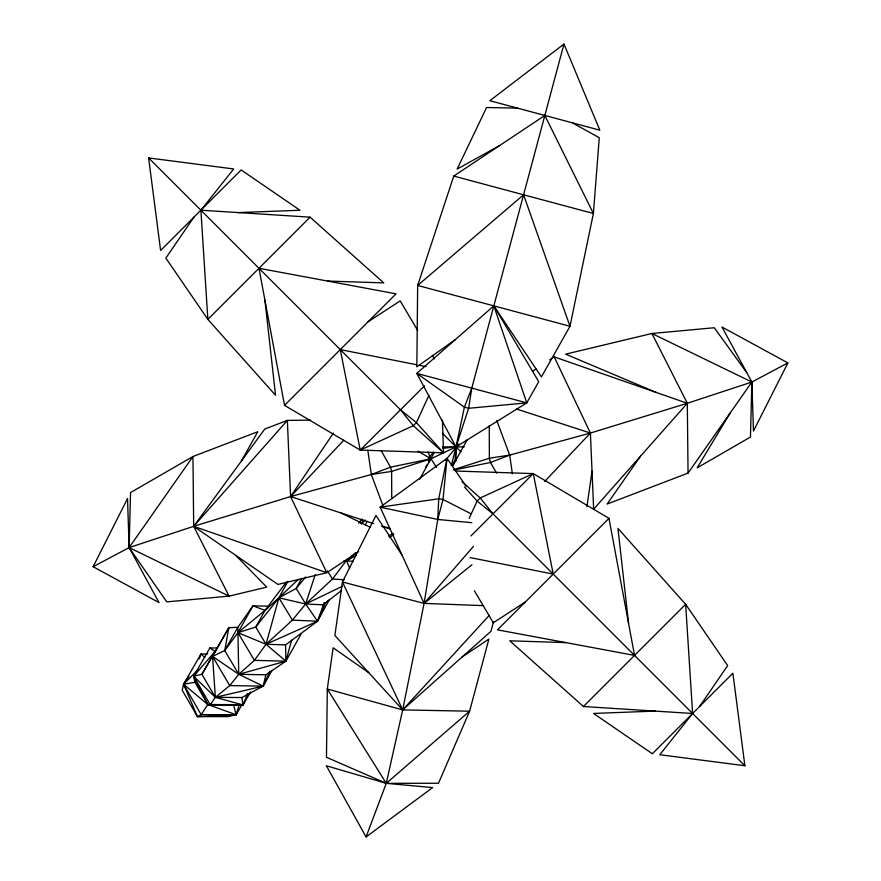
<?xml version="1.0" encoding="UTF-8"?>
<svg xmlns="http://www.w3.org/2000/svg" width="881" height="881" viewBox="0 0 881 881"><rect width="100%" height="100%" fill="white"/><g stroke="black" fill="none" stroke-linecap="round" stroke-linejoin="round"><path stroke-width="1.32" d="M656.29 392.474L565.646 354.151L651.918 333.481L751.867 382.035L753.475 431.062L787.878 362.906L721.991 327.027L751.867 382.035L750.458 437.042L697.19 467.822L730.052 413.167M366.078 836.95L432.659 787.57L386.263 783.341L326.377 765.765L366.078 836.95L386.263 783.341L402.683 709.899L424.08 603.397L437.747 519.449L438.716 498.811L447.008 458.329L466.192 486.422M452.493 465.95L455.003 461.06L456.028 446.898L464.408 407.154L471.776 388.136L563.972 44.05L489.836 100.709L599.84 130.19L563.972 44.05M586.922 506.663L592.032 471.137M471.776 388.136L468.637 408.288L456.028 446.898L451.325 465.52M271.987 670.595L263.177 686.134L238.74 674.306L224.743 650.552L228.84 627.701L237.859 627.327L252.979 605.809L269.41 606.238M216.715 647.998L209.876 647.953L193.655 676.256L215.349 697.345L241.857 697.543L263.177 686.134L265.864 674.802L285.896 661.179L300.928 634.309M470.652 513.59L443.022 499.483L438.716 498.811L380.151 507.148L437.747 519.449L443.022 499.483L447.008 458.329L380.151 507.148L424.08 603.397L482.689 605.61M493.437 622.041L490.959 631.303L402.683 709.899L327.303 689.019L333.128 647.788L368.776 672.699M207.718 653.988L200.978 653.966L183.545 684.251L207.817 704.547L210.251 704.767L215.349 697.345L229.754 685.605L238.74 674.306L285.896 661.179L291.633 640.08M236.901 712.156L236.174 714.733L227.882 716.627L197.443 716.627L182.224 690.264L183.545 684.251L188.952 676.344M239.379 704.415L236.174 714.733L197.443 716.627L183.545 684.251L197.994 669.769M315.244 574.588L305.652 603.981L292.404 620.136L266.018 644.286L254.411 660.354L238.74 674.306L212.574 656.4L228.84 627.701L201.936 674.295L193.655 676.256L194.899 682.257L207.817 704.547L236.174 714.733L242.209 704.249M456.028 460.587L456.028 446.898L416.768 373.39L493.823 305.861L541.419 376.914L569.985 326.267L593.398 213.499L544.843 115.455L453.759 176.079L417.66 285.455L416.834 366.848L455.29 339.625M250.49 692.003L243.057 704.976L215.349 697.345L212.574 656.4L224.743 650.552L237.859 627.327L237.947 632.668L266.018 644.286L285.576 644.859L317.534 621.215L324.263 602.571M199.216 658.933L200.978 653.966L204.777 657.479M209.876 647.953L215.019 651.444L193.655 676.256L210.251 704.767L243.057 704.976L247.506 693.622M286.391 582.055L265.016 610.401L255.732 627.052L266.018 644.286L317.534 621.215L325.607 602.615M215.019 651.444L201.936 674.295L215.349 697.345L263.177 686.134L269.96 671.322M428.86 395.459L416.394 422.605L413.299 425.71L360.241 450.081L284.519 405.348L258.97 268.276L396.032 293.836L284.519 405.348M469.177 518.347L477.106 501.08L480.211 497.974L533.269 473.604L608.98 518.336L634.54 655.409L497.468 629.849L608.98 518.336M93.122 566.714L127.525 498.558L129.133 547.586L159.009 602.593L93.122 566.714L129.133 547.586L193.688 526.331L290.587 496.565L371.319 474.518L390.536 467.161L431.018 458.77L456.028 446.898L526.783 402.87L538.72 381.704L493.823 305.861L526.783 402.87L468.637 408.288L464.408 407.154L416.768 373.39L526.783 402.87M434.157 452.658L419.73 479.165M224.743 650.552L237.947 632.668L265.016 610.401L278.892 597.814L305.652 603.981L332.456 579.037L347.907 558.488M365.252 524.944L367.113 521.354M301.698 578.343L296.203 588.453L278.892 597.814L255.732 627.052L237.947 632.668L238.74 674.306L265.864 674.802M287.922 581.317L278.892 597.814L266.018 644.286L285.896 661.179L285.576 644.859M298.318 579.379L278.892 597.814L292.404 620.136L317.534 621.215L329.153 600.005L327.071 601.712M452.636 466.049L467.238 439.663M241.46 460.95L257.792 431.712L192.95 456.512L130.542 492.578L129.133 547.586L166.751 601.877L229.082 596.14L266.712 587.12L235.811 555.382M425.809 466.743L427.296 464.463M428.783 462.184L431.018 458.77L417.968 451.193M358.545 551.638L326.785 572.727L290.587 496.565L333.381 433.1M193.93 217.155L165.837 258.089L207.861 319.385L275.555 395.294L264.917 300.223M699.58 706.529L727.662 665.596L685.649 604.3L617.955 528.391L628.582 623.462M640.476 456.259L607.141 504.053L688.05 473.108L751.867 382.035L787.878 362.906M358.732 523.27L362.091 518.997M445.368 460.4L458.935 444.002M327.501 281.061L383.742 282.878L310.079 217.167L207.861 319.385L200.89 210.196L233.696 168.965L148.614 157.93L160.617 250.468L241.152 169.934L299.981 210.251L238.211 212.585M566.009 642.623L509.758 640.806L583.431 706.518L685.649 604.3L692.62 713.489L659.803 754.72L744.885 765.754L732.882 673.216L652.347 753.751L593.519 713.434L655.288 711.099M428.375 458.439L433.485 452.14M305.652 576.978L296.203 588.453L305.652 603.981L317.534 621.215M361.518 524.14L364.954 519.955M428.375 461.897L431.018 458.77L436.602 467.558M196.276 673.227L193.655 676.256L207.817 704.547L201.143 714.645L197.443 716.627M462.007 657.083L488.889 639.066L469.606 711.198L402.683 709.899L334.868 635.498L342.434 581.978L424.08 603.397L473.427 546.396M429.212 460.796L431.018 458.77L391.627 471.39L371.319 474.518L367.829 450.367M489.373 615.246L402.683 709.899L342.434 581.978L375.967 515.451L402.121 555.272M360.814 523.479L363.545 520.506M373.676 523.611L290.587 496.565L343.777 440.258M544.689 481.455L590.413 433.056L687.312 403.289L751.867 382.035M416.647 364.756L340.275 349.592L360.241 450.081L424.477 385.845M470.95 535.923L533.269 473.604L553.224 574.093L470.146 557.596M344.031 560.723L346.674 560.889L355.517 552.673M452.922 462.855L455.003 461.06M424.08 603.397L471.996 564.721M389.534 537.619L393.807 534.304M341.498 590.501L323.041 604.818L305.652 603.981L342.302 586.294M532.531 371.286L535.956 369.018M549.656 359.922L554.215 356.893L687.312 403.289L688.05 473.108M368.148 321.708L400.205 300.906L417.693 330.496M525.351 601.976L493.294 622.779L474.407 590.821M349.614 568.201L346.674 560.889L355.968 555.371M388.51 536.077L393.157 533.324M499.307 145.772L457.118 169.086L486.576 107.526L517.334 108.088M554.215 356.893L590.413 433.056L509.681 455.103L490.464 462.459L453.891 470.036M453.792 469.628L489.373 458.23L509.681 455.103L512.39 473.879M194.899 682.257L183.545 684.251L201.143 714.645L236.174 714.733L233.465 704.635L207.817 704.547L243.057 704.976L241.857 697.543M442.703 448.297L456.028 446.898M310.619 420.127L287.36 420.402L264.774 429.036L193.688 526.331L229.082 596.14L129.133 547.586L192.95 456.512L193.688 526.331L277.933 584.433L326.785 572.727L193.688 526.331L287.36 420.402L290.587 496.565M442.339 446.898L464.243 446.898M263.177 686.134L229.754 685.605L212.574 656.4M285.896 661.179L254.411 660.354L237.947 632.668L252.979 605.809L265.016 610.401M360.241 450.081L443.528 452.834L442.438 420.072M455.444 471.027L533.269 473.604M233.465 704.635L243.057 704.976M344.141 579.753L332.456 579.037L327.435 570.888M200.89 210.196L310.079 217.167M583.431 706.518L692.62 713.489M346.674 560.889L353.248 561.329M383.037 527.102L388.257 527.499M437.747 519.449L471.82 522.686M419.334 365.296L426.03 366.617M453.759 176.079L593.398 213.499L599.267 137.722L572.342 122.822M516.409 408.971L590.413 433.056L593.64 509.218L687.312 403.289L651.918 333.481L714.249 327.743L746.703 372.531M381.462 526.144L390.558 529.107M341.222 513.05L370.163 527.223M400.503 409.819L416.394 422.605L443.528 452.834L413.299 425.71L400.503 409.819L148.614 157.93M744.885 765.754L492.997 513.865L477.106 501.08L464.452 486.973M462.073 481.698L480.211 497.974L492.997 513.865M442.471 433.353L460.862 451.744M432.384 355.351L434.476 358.897M496.576 473.185L490.464 462.459L489.373 458.23L489.252 425.787M381.033 450.477L390.536 467.161L391.627 471.39L391.737 498.426M427.99 451.909L430.578 458.175M496.785 420.556L509.681 455.103M371.319 474.518L382.783 505.22M327.303 689.019L326.477 757.286L386.263 783.341L438.496 783.242L469.606 711.198L386.263 783.341L327.303 689.019M523.578 194.789L417.66 285.455L569.985 326.267L523.578 194.789"/></g></svg>
